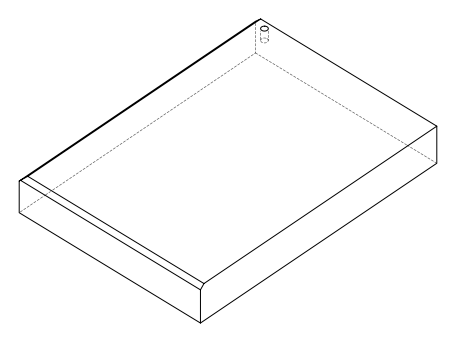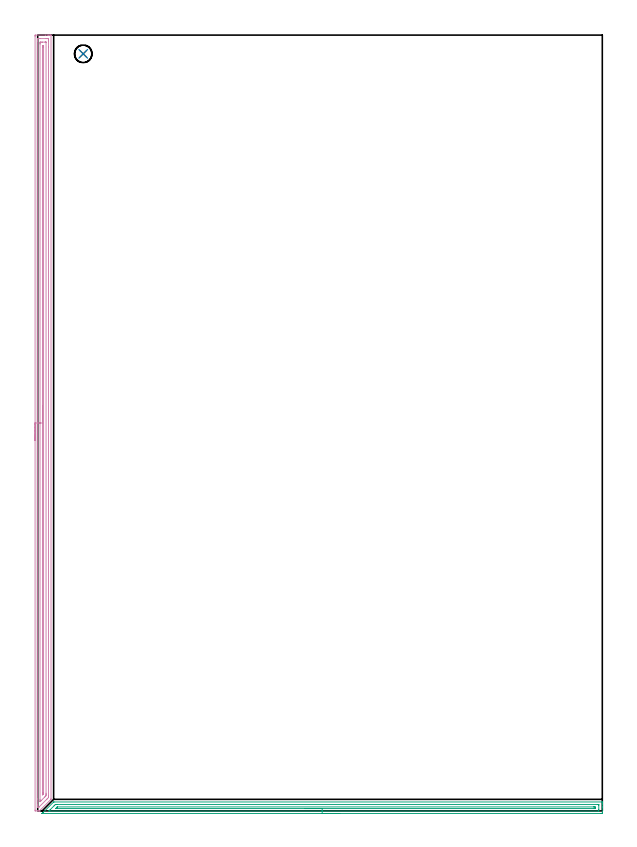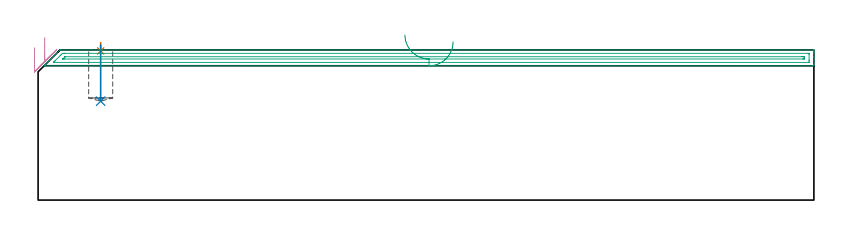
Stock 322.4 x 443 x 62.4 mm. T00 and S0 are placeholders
(PLAN: 4 operations, 2 tool changes, 22.2 min)
(1 SPOT_DRILL | STEP1POCKET | NXT0321_9005460120000 | 0.03 min | 0 mm3)
(2 DRILL_BLIND_HOLE_INTO_CENTER | STEP1POCKET | NXT0301_127 | 0.09 min | 1594 mm3)
(3 AREA_MILL | FG_CHAMFER_SURFACE | UGT0205_001 | 7.78 min | 7020 mm3)
(4 AREA_MILL_1 | FG_CHAMFER_SURFACE_1 | UGT0205_001 | 14.27 min | 18193 mm3)
(TOOL NXT0321_9005460120000 | NC Spot Drill, 142deg, 12mm, Carbide, Uncoated | D12 PA142 FL30 Z2)
(TOOL NXT0301_127 | Carbide Drill 10mm [861.1-1000-030A1-GP GC34] | D10 PA150 FL31.2 Z2)
(TOOL UGT0205_001 | Chamfer Mill 20 x 3 x 45 deg. | D20 FL50 Z2)
(OP 1 SPOT_DRILL)
G17 G21 G94 G90
T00 M6
G54
G17 G0 G90 X26. Y432.3 S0 M3
G43 Z72.4 H0
G94 G81 G98 Z61.97 F250. R65.4
G80
M5
M2
(OP 2 DRILL_BLIND_HOLE_INTO_CENTER)
G17 G21 G94 G90
T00 M6
G54
G17 G0 G90 X26. Y432.3 S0 M3
G43 Z72.4 H1
G94 G81 G98 Z41.1 F250. R64.4
G80
M5
M2
(OP 3 AREA_MILL)
G17 G21 G94 G90
T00 M6
G54
G17 G0 G90 X172.45 Y-1.5 S1061 M3
G43 Z72.4 H0
Z65.8
G94 G1 X172.412 Z64.928 F250.
X172.298 Z64.064
X172.109 Z63.212
X171.847 Z62.38
X171.513 Z61.574
X171.11 Z60.8
X170.642 Z60.064
X170.11 Z59.372
X169.521 Z58.729
X168.878 Z58.14
X168.186 Z57.608
X167.45 Z57.14
X166.676 Z56.737
X165.87 Z56.403
X165.038 Z56.141
X164.186 Z55.952
X163.322 Z55.838
X162.45 Z55.8
X2.581
X2.513 Y-1.496 Z55.802
X2.512 Y-1.495 Z55.803
X2.513 Y-1.486 Z55.812
X2.558 Y-1.441 Z55.856
X2.671 Y-1.327 Z55.969
X2.811 Y-1.188 Z56.11
X3.086 Y-0.914 Z56.386
X8.967 Y4.968 Z62.267
X9.094 Y5.094 Z62.391
X9.357 Y5.1 Z62.4
X322.238
X322.39 Y5.097 Z62.388
X322.393 Y5.04 Z62.331
X322.4 Y4.65 Z61.949
Y4.236 Z61.535
Y3.587 Z60.882
Y2.369 Z59.666
Y1.8 Z59.094
X322.399 Y-0.88 Z56.416
X322.396 Y-1.486 Z55.811
X322.393 Y-1.491 Z55.805
X321.791 Y-1.5 Z55.8
X162.45
Y-0.086 Z57.214
X6.679 Y-0.085 Z57.215
X6.581 Y-0.084 Z57.216
X6.4 Y-0.079 Z57.221
X6.474 Y0.013 Z57.313
X6.572 Y0.12 Z57.42
X6.679 Y0.229 Z57.529
X7.017 Y0.568 Z57.868
X9.357 Y2.908 Z60.208
X9.698 Y3.246 Z60.546
X10.049 Y3.587 Z60.887
X10.157 Y3.68 Z60.98
X10.25 Y3.681 Z60.981
X11.044 Y3.686 Z60.986
X11.143
X320.006 Y3.685 Z60.985
X320.105 Y3.684 Z60.984
X320.301 Y3.679 Z60.979
X320.391 Y3.671 Z60.971
X320.395 Y3.643 Z60.943
X320.398 Y3.587 Z60.887
X320.4 Y3.193 Z60.493
Y0.907 Z58.207
X320.399 Y0.513 Z57.813
X320.393 Y0.013 Z57.313
X320.39 Y-0.078 Z57.222
X320.204 Y-0.084 Z57.216
X320.105 Y-0.085 Z57.215
X162.45 Y-0.086 Z57.214
Y1.328 Z58.628
X11.143 Y1.329 Z58.629
X10.72 Y1.33 Z58.63
X10.274 Y1.334 Z58.634
X10.25 Y1.335 Z58.635
Y1.343 Z58.643
Y1.349 Z58.649
X10.922 Y2.021 Z59.321
X11.143 Y2.238 Z59.538
X11.175 Y2.263 Z59.563
X11.196 Y2.266 Z59.566
X11.248 Y2.269 Z59.569
X11.353 Y2.271 Z59.571
X317.328
X317.751 Y2.27 Z59.57
X318.221 Y2.267 Z59.567
X318.368 Y2.265 Z59.565
X318.39 Y1.979 Z59.279
X318.395 Y1.8 Z59.1
X318.398 Y1.622 Z58.922
X318.392 Y1.442 Z58.742
X318.388 Y1.335 Z58.635
X318.338 Y1.333 Z58.633
X318.221 Y1.331 Z58.631
X317.799 Y1.329 Z58.629
X162.45 Y1.328 Z58.628
X161.578 Z58.667
X160.714 Z58.78
X159.862 Z58.969
X159.03 Z59.232
X158.224 Z59.565
X157.45 Z59.968
X156.714 Z60.437
X156.022 Z60.968
X155.379 Z61.557
X154.79 Z62.201
X154.258 Z62.893
X153.79 Z63.628
X153.387 Z64.402
X153.053 Z65.208
X152.791 Z66.04
X152.602 Z66.892
X152.488 Z67.757
X152.45 Z68.628
G0 Z72.4
M5
M2
(OP 4 AREA_MILL_1)
G17 G21 G94 G90
T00 M6
G54
G17 G0 G90 X-1.5 Y211.5 S1061 M3
G43 Z72.4 H0
Z63.3
G94 G1 Y211.538 Z62.428 F250.
Y211.652 Z61.564
Y211.841 Z60.712
Y212.103 Z59.88
Y212.437 Z59.074
Y212.84 Z58.3
Y213.308 Z57.564
Y213.84 Z56.872
Y214.429 Z56.229
Y215.072 Z55.64
Y215.764 Z55.108
Y216.5 Z54.64
Y217.274 Z54.237
Y218.08 Z53.903
Y218.912 Z53.641
Y219.764 Z53.452
Y220.628 Z53.338
Y221.5 Z53.3
Y442.37
X-1.496 Y442.713 Z53.302
X-1.492 Y442.99 Z53.306
X-1.211 Y443. Z53.586
X4.383 Z59.178
X5.796 Z60.593
X6.16 Z60.955
X6.887 Z61.687
X7.149 Z61.949
X7.558 Y442.992 Z62.35
X7.597 Y442.99 Z62.388
X7.6 Y442.817 Z62.4
Y6.89
X7.599 Y6.605 Z62.385
X7.509 Y6.508 Z62.308
X1.125 Y0.124 Z55.923
X1.032 Y0.034 Z55.83
X0.992 Y0.002 Z55.788
X0.778 Y0. Z55.576
X0.727 Z55.526
X-0.06 Z54.734
X-1.312 Z53.485
X-1.491 Y0.002 Z53.305
X-1.5 Y0.46 Z53.3
Y221.5
X-0.086 Z54.714
Y439.687
X-0.085 Y440.581 Z54.715
X-0.084 Y440.606 Z54.716
X-0.06 Y440.99 Z54.74
X0.415 Y440.997 Z55.215
X0.829 Y440.999 Z55.629
X1.301 Y441. Z56.101
X4.856 Z59.656
X5.271 Y440.999 Z60.071
X5.747 Y440.997 Z60.547
X6.16 Y440.99 Z60.96
X6.184 Y440.581 Z60.984
X6.185 Y440.557 Z60.985
X6.186 Y439.687 Z60.986
Y436.32
Y8.678
X6.183 Y7.784 Z60.983
X6.182 Y7.762 Z60.982
X6.16 Y7.622 Z60.96
X5.355 Y6.805 Z60.155
X0.898 Y2.348 Z55.698
X0.829 Y2.28 Z55.629
X0.575 Y2.037 Z55.375
X0.531 Y2.01 Z55.331
X0.474 Y2.006 Z55.274
X0.353 Y2.003 Z55.153
X-0.06 Y2.01 Z54.74
X-0.084 Y2.418 Z54.716
X-0.085 Y2.443 Z54.715
X-0.086 Y3.313 Z54.714
Y6.722
Y221.5
X1.328 Z56.128
X1.329 Y437.899 Z56.129
X1.33 Y438.289 Z56.13
X1.333 Y438.793 Z56.133
X1.336 Y438.979 Z56.136
X1.518 Y438.993 Z56.318
X1.717 Y438.997 Z56.517
X2.4 Y439. Z57.2
X2.606 Z57.406
X4.177 Z58.977
X4.383 Y438.999 Z59.183
X4.588 Y438.996 Z59.388
X4.725 Y438.991 Z59.525
X4.765 Y438.988 Z59.565
X4.767 Y438.97 Z59.567
X4.769 Y438.923 Z59.569
X4.771 Y438.793 Z59.571
Y10.075
Y9.572
X4.769 Y9.184 Z59.569
X4.764 Y8.678 Z59.564
X4.577 Y8.483 Z59.377
X4.383 Y8.284 Z59.183
X4.134 Y8.034 Z58.934
X3.885 Y7.784 Z58.685
X2.096 Y5.995 Z56.896
X1.906 Y5.806 Z56.706
X1.717 Y5.62 Z56.517
X1.454 Y5.366 Z56.254
X1.335 Y5.267 Z56.135
X1.332 Y5.388 Z56.132
X1.33 Y5.491 Z56.13
X1.329 Y5.995 Z56.129
X1.328 Y6.386 Z56.128
Y221.5
X2.743 Z57.543
Y436.248
X2.747 Y436.863 Z57.547
X2.75 Y436.968 Z57.55
X2.753 Y436.991 Z57.553
X2.776 Y436.993 Z57.576
X2.83 Y436.996 Z57.63
X3.05 Y436.998 Z57.85
X3.27 Y436.996 Z58.07
X3.324 Y436.993 Z58.124
X3.347 Y436.991 Z58.147
X3.35 Y436.968 Z58.15
X3.352 Y436.867 Z58.152
X3.357 Y436.249 Z58.157
Y436.11
Y10.466
X3.356 Y10.329 Z58.156
X3.351 Y9.716 Z58.151
X3.219 Y9.572 Z58.019
X3.086 Y9.437 Z57.886
X2.911 Y9.265 Z57.711
X2.75 Y9.111 Z57.55
X2.745 Y9.432 Z57.545
X2.743 Y10.329 Z57.543
Y221.5
Y222.372 Z57.581
Y223.236 Z57.695
Y224.088 Z57.883
Y224.92 Z58.146
Y225.726 Z58.48
Y226.5 Z58.882
Y227.236 Z59.351
Y227.928 Z59.882
Y228.571 Z60.472
Y229.16 Z61.115
Y229.692 Z61.807
Y230.16 Z62.543
Y230.563 Z63.317
Y230.897 Z64.122
Y231.159 Z64.955
Y231.348 Z65.806
Y231.462 Z66.671
Y231.5 Z67.543
G0 Z72.4
M5
M2
